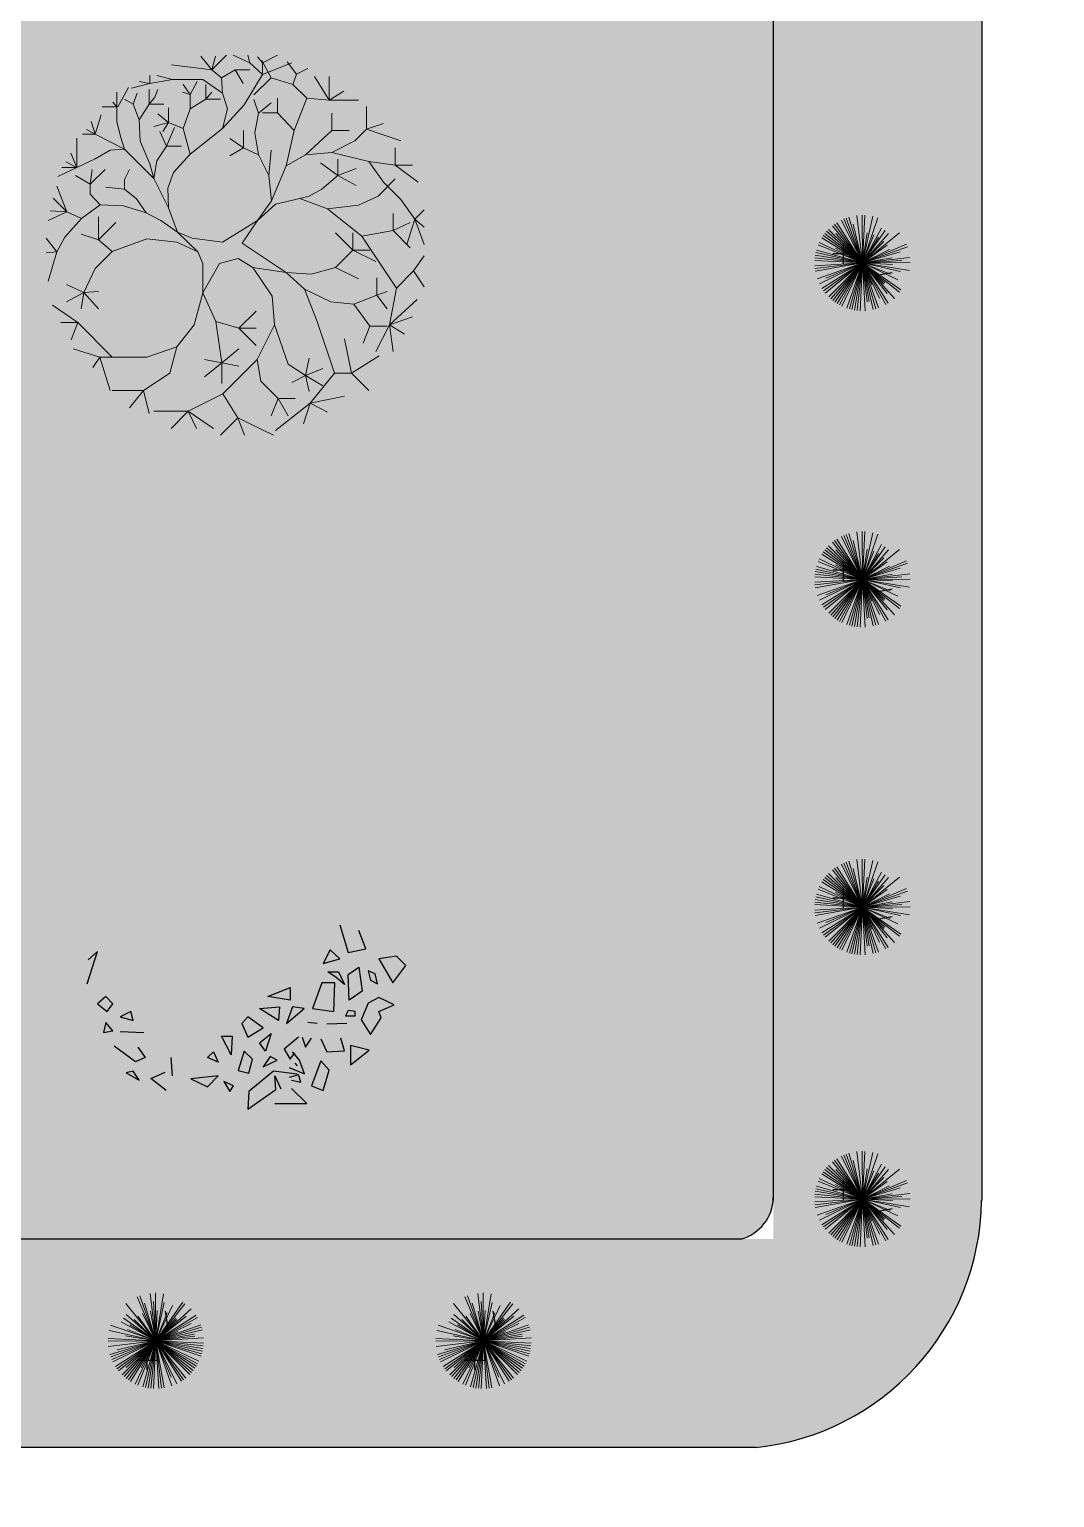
# Model space of a CAD drawing. Header units: millimetres. Extents: x -1544140 to 7445918, y -1294905 to 2019878.
# Drawn here: x 2049303 to 2050004, y 24810 to 25814 of the extents above; entities that cross this region are included whole.
import ezdxf

# ---------------------------------------------------------------- set-up
doc = ezdxf.new("R2010")
doc.units = ezdxf.units.MM
doc.header["$MEASUREMENT"] = 0
doc.layers.add('marc det', color=74, linetype='Continuous', lineweight=18)
picture_1 = doc.add_image_def('image5.png', size_in_pixel=(1482, 826))

# ---------------------------------------------------------------- blocks, each defined once
blk = doc.blocks.new('LG15B')
at = {"linetype": 'Continuous'}
for p, q in [((-183, 1362), (-497, 1400)), ((-183, 1362), (-268, 1469)), ((-183, 1362), (-68, 1477)), ((-183, 1362), (-153, 1469)), ((114, 1415), (-16, 1477)), ((114, 1415), (99, 1477)), ((214, 1324), (114, 1415)), ((214, 1415), (175, 1462)), ((280, 1300), (208, 1435)), ((214, 1415), (329, 1477)), ((214, 1324), (443, 1415)), ((214, 1324), (214, 1415)), ((478, 1327), (405, 1425)), ((-666, 1255), (-750, 1270)), ((-666, 1255), (-666, 1317)), ((-490, 1285), (-666, 1255)), ((-490, 1285), (-612, 1317)), ((-252, 1285), (-490, 1285)), ((-352, 1170), (-298, 1270)), ((-100, 1179), (-252, 1285)), ((-107, 1300), (-183, 1362)), ((-107, 1300), (0, 1362)), ((-100, 1179), (-107, 1300)), ((0, 1362), (114, 1362)), ((0, 1362), (62, 1255)), ((69, 1087), (214, 1324)), ((280, 1300), (145, 1165)), ((450, 1247), (280, 1300)), ((450, 1247), (478, 1327)), ((478, 1327), (567, 1372)), ((734, 1125), (619, 1309)), ((734, 1125), (734, 1309)), ((-926, 1072), (-926, 1187)), ((-917, 1072), (-833, 1224)), ((-666, 1255), (-811, 1217)), ((-796, 1094), (-765, 1179)), ((-673, 1094), (-673, 1209)), ((-673, 1094), (-627, 1148)), ((-627, 1148), (-605, 1209)), ((-352, 1170), (-413, 1187)), ((-352, 1170), (-406, 1248)), ((-352, 1057), (-352, 1170)), ((-230, 1133), (-230, 1248)), ((-230, 1248), (-230, 1133)), ((-230, 1133), (-183, 1187)), ((-61, 1057), (-100, 1179)), ((558, 1140), (450, 1247)), ((734, 1125), (849, 1194)), ((-926, 1072), (-1040, 1072)), ((-926, 1072), (-956, 1109)), ((-926, 957), (-926, 1072)), ((-796, 1094), (-865, 1133)), ((-750, 972), (-796, 1094)), ((-750, 972), (-673, 1094)), ((-673, 1094), (-558, 1094)), ((-520, 949), (-520, 1064)), ((-406, 903), (-352, 1057)), ((-352, 1057), (-230, 1133)), ((-230, 1133), (-115, 1133)), ((-100, 903), (69, 1087)), ((-100, 903), (-61, 1057)), ((182, 1022), (145, 1129)), ((182, 1022), (280, 1103)), ((329, 1025), (329, 1140)), ((459, 888), (558, 1140)), ((558, 1140), (734, 1125)), ((734, 1125), (963, 1125)), ((1025, 897), (1025, 1075)), ((-1093, 858), (-1125, 957)), ((-1093, 858), (-1047, 1010)), ((-895, 842), (-926, 957)), ((-742, 804), (-750, 972)), ((-520, 949), (-635, 919)), ((-520, 949), (-605, 1018)), ((-520, 949), (-566, 880)), ((-406, 903), (-520, 949)), ((154, 869), (182, 1022)), ((329, 1025), (214, 1025)), ((459, 888), (329, 1025)), ((755, 887), (755, 1022)), ((1025, 897), (1159, 942)), ((-1238, 598), (-1238, 827)), ((-1093, 858), (-1193, 858)), ((-1093, 858), (-1162, 895)), ((-865, 743), (-1093, 858)), ((-865, 743), (-895, 842)), ((-666, 628), (-742, 804)), ((-536, 765), (-588, 880)), ((-536, 765), (-475, 910)), ((-352, 704), (-406, 903)), ((-352, 704), (-100, 903)), ((64, 753), (-43, 824)), ((64, 753), (64, 887)), ((182, 699), (154, 869)), ((398, 613), (459, 888)), ((549, 699), (755, 887)), ((755, 887), (890, 887)), ((755, 717), (935, 807)), ((935, 807), (1025, 897)), ((1025, 897), (1294, 807)), ((-1238, 598), (-1285, 712)), ((-978, 735), (-1093, 667)), ((-865, 743), (-978, 735)), ((-750, 628), (-865, 743)), ((-612, 650), (-536, 765)), ((-536, 765), (-421, 765)), ((-482, 559), (-352, 704)), ((64, 753), (-43, 689)), ((182, 699), (64, 753)), ((262, 537), (182, 699)), ((262, 537), (280, 734)), ((398, 613), (549, 699)), ((549, 699), (755, 717)), ((755, 717), (1043, 645)), ((1249, 618), (1249, 753)), ((-1238, 598), (-1385, 529)), ((-1238, 598), (-1353, 598)), ((-1238, 598), (-1323, 643)), ((-1093, 667), (-1238, 598)), ((-1132, 468), (-1017, 582)), ((-1132, 468), (-1117, 582)), ((-865, 505), (-826, 582)), ((-635, 513), (-750, 628)), ((-635, 513), (-666, 628)), ((-635, 513), (-612, 650)), ((283, 338), (398, 613)), ((800, 537), (665, 635)), ((800, 537), (800, 663)), ((800, 537), (944, 590)), ((1043, 645), (1249, 618)), ((1043, 645), (1159, 483)), ((1249, 618), (1384, 618)), ((1249, 618), (1429, 483)), ((-1132, 468), (-1247, 537)), ((-1132, 390), (-1132, 468)), ((-865, 429), (-865, 505)), ((-520, 284), (-635, 513)), ((-527, 437), (-482, 559)), ((283, 338), (262, 537)), ((675, 429), (800, 537)), ((800, 537), (944, 457)), ((1115, 375), (1249, 510)), ((1159, 483), (1294, 348)), ((-1316, 253), (-1422, 360)), ((-1316, 253), (-1392, 452)), ((-1056, 307), (-1132, 390)), ((-865, 429), (-1010, 444)), ((-772, 353), (-865, 429)), ((-696, 245), (-772, 353)), ((-520, 284), (-527, 437)), ((315, 313), (504, 358)), ((504, 358), (577, 375)), ((504, 358), (720, 277)), ((577, 375), (675, 429)), ((962, 304), (1115, 375)), ((1294, 348), (1402, 195)), ((-1316, 253), (-1461, 184)), ((-1316, 253), (-1446, 260)), ((-1201, 200), (-1316, 253)), ((-1056, 307), (-1201, 200)), ((-872, 299), (-1056, 307)), ((-696, 245), (-872, 299)), ((-581, 184), (-696, 245)), ((-451, 93), (-520, 284)), ((175, 184), (283, 338)), ((175, 184), (315, 313)), ((720, 277), (962, 304)), ((720, 277), (989, 62)), ((1232, 107), (1232, 240)), ((1402, 195), (1474, 268)), ((-1201, 200), (-1331, 54)), ((-1067, 34), (-1067, 214)), ((-1067, 34), (-932, 169)), ((-451, 93), (-581, 184)), ((-100, 17), (175, 184)), ((175, 184), (53, 9)), ((1232, 107), (1367, 169)), ((1402, 195), (1339, -2)), ((1402, 195), (1474, 133)), ((1402, 195), (1474, -2)), ((-1392, -60), (-1476, 47)), ((-1331, 54), (-1392, -60)), ((-1067, 34), (-1202, 79)), ((-960, -56), (-1067, 34)), ((-690, 43), (-960, -56)), ((-456, 17), (-690, 43)), ((-291, -60), (-456, 17)), ((-451, 93), (-337, 47)), ((-291, -60), (-451, 93)), ((-337, 47), (-100, 17)), ((53, 9), (398, -221)), ((918, -47), (783, 88)), ((918, -47), (918, 88)), ((989, 62), (1232, 107)), ((989, 62), (1258, -343)), ((1232, 107), (1367, -28)), ((-1392, -60), (-1476, -68)), ((-1392, -60), (-1461, -290)), ((-960, -56), (-1093, -190)), ((-252, -152), (-291, -60)), ((23, -113), (-122, -152)), ((138, -182), (23, -113)), ((783, -181), (918, -47)), ((918, -47), (1052, -47)), ((918, -47), (1097, -136)), ((1393, -208), (1474, -91)), ((-1093, -190), (-1183, -378)), ((-122, -152), (-252, -381)), ((-252, -381), (-252, -152)), ((398, -221), (138, -182)), ((138, -182), (289, -406)), ((398, -221), (540, -352)), ((398, -221), (594, -235)), ((594, -235), (783, -181)), ((783, -181), (962, -271)), ((1258, -343), (1393, -208)), ((1393, -208), (1474, -333)), ((-1183, -378), (-1318, -316)), ((1105, -397), (1105, -262)), ((1258, -343), (1204, -630)), ((-1183, -378), (-1318, -451)), ((-1183, -378), (-1202, -505)), ((-1183, -378), (-1067, -370)), ((-1183, -378), (-1067, -505)), ((-252, -381), (-322, -630)), ((-252, -381), (-151, -603)), ((289, -406), (307, -630)), ((540, -352), (639, -603)), ((540, -352), (747, -451)), ((747, -451), (927, -468)), ((927, -468), (1105, -397)), ((1105, -397), (1187, -370)), ((1105, -397), (1187, -505)), ((1204, -630), (1420, -432)), ((-1228, -612), (-1426, -477)), ((28, -657), (163, -522)), ((927, -468), (1052, -640)), ((1204, -630), (1384, -567)), ((-1228, -612), (-1363, -612)), ((-1228, -612), (-1282, -747)), ((-960, -882), (-1228, -612)), ((-322, -630), (-456, -801)), ((-151, -603), (-106, -926)), ((-151, -603), (28, -657)), ((28, -657), (163, -792)), ((28, -657), (163, -657)), ((307, -630), (172, -900)), ((307, -630), (414, -936)), ((639, -603), (774, -1007)), ((1052, -640), (998, -773)), ((1052, -640), (1187, -640)), ((1204, -630), (1097, -837)), ((1204, -630), (1322, -702)), ((1204, -630), (1232, -837)), ((-456, -801), (-690, -882)), ((-456, -801), (-510, -1007)), ((908, -1007), (854, -738)), ((-1058, -882), (-1265, -818)), ((-1058, -882), (-1112, -962)), ((-960, -882), (-1058, -882)), ((-1058, -882), (-977, -1142)), ((-690, -882), (-960, -882)), ((-106, -926), (-241, -900)), ((-106, -926), (28, -818)), ((172, -900), (-97, -1168)), ((172, -900), (199, -1070)), ((549, -1025), (577, -891)), ((908, -1007), (1124, -872)), ((-510, -1007), (-717, -1142)), ((-106, -926), (-241, -1035)), ((-106, -926), (28, -953)), ((-106, -926), (-106, -1088)), ((414, -936), (549, -1025)), ((549, -1025), (442, -1080)), ((549, -1025), (684, -971)), ((549, -1025), (684, -1106)), ((549, -1025), (577, -1151)), ((774, -1007), (585, -1241)), ((774, -1007), (908, -1007)), ((908, -1007), (1043, -1142)), ((-717, -1142), (-960, -1142)), ((-717, -1142), (-825, -1277)), ((-717, -1142), (-672, -1321)), ((199, -1070), (334, -1205)), ((-97, -1168), (-367, -1303)), ((-97, -1168), (19, -1357)), ((334, -1205), (280, -1340)), ((585, -1241), (315, -1456)), ((334, -1205), (468, -1205)), ((334, -1205), (414, -1340)), ((585, -1241), (532, -1402)), ((585, -1241), (854, -1187)), ((585, -1241), (720, -1312)), ((-367, -1303), (-636, -1303)), ((-367, -1303), (-501, -1438)), ((-367, -1303), (-303, -1438)), ((-367, -1303), (-170, -1438)), ((19, -1357), (-115, -1492)), ((19, -1357), (73, -1492)), ((19, -1357), (298, -1492))]:
    blk.add_line(p, q, dxfattribs=at)

msp = doc.modelspace()

# ---------------------------------------------------------------- hatches: boundary and pattern name
at = {"true_color": 0x8dc133, "transparency": 33554687}
h = msp.add_hatch(color=65, dxfattribs=at)
h.dxf.hatch_style = 1
h.paths.add_polyline_path([(2049953.9, 25017.8, -0.388077), (2049799.7, 24844.1), (2048095.5, 24844.1, -0.416277), (2047779.5, 25072.6), (2047779.5, 26168.8, -0.394381), (2047980.8, 26519.5), (2049673.6, 26519.5, -0.352206), (2049953.9, 26299.3)])
h.paths.add_polyline_path([(2048081.7, 24986.6, -0.417198), (2047921.9, 25085.7), (2047921.9, 26377), (2049674.5, 26377, -0.326949), (2049811.4, 26280.2), (2049811.4, 24986.6)], flags=16)
at = {"true_color": 0xb8d93f, "transparency": 33554687}
h = msp.add_hatch(color=63, dxfattribs=at)
h.dxf.hatch_style = 1
h.paths.add_polyline_path([(2049811.4, 26280.2, 0.326949), (2049674.5, 26377), (2048005.8, 26377, 0.386529), (2047921.9, 26188), (2047921.9, 25085.7, 0.417198), (2048081.7, 24986.6), (2049789.1, 24986.6, 0.351898), (2049811.4, 25016.4)])
at = {"layer": 'marc det'}
msp.add_hatch(color=102, dxfattribs=at).paths.add_polyline_path([(2049394.3, 25277.8), (2049372.9, 25272.1), (2049365.8, 25263), (2049352.9, 25244.9), (2049339.3, 25243.3), (2049337.5, 25227.7), (2049342.7, 25221), (2049338.8, 25211.1), (2049323.8, 25182.9), (2049328.6, 25173.2), (2049336.9, 25161), (2049337, 25150.4), (2049320.6, 25144.1), (2049343.5, 25142.5), (2049340.7, 25132), (2049348.1, 25124.2), (2049349, 25114.5), (2049360.2, 25102.2), (2049363.9, 25088.4), (2049374.3, 25080.5), (2049381.9, 25082), (2049391.8, 25076.3), (2049396.3, 25063.4), (2049399.5, 25047.2), (2049403, 25059.4), (2049413.8, 25069.1), (2049427.4, 25064.9), (2049436.4, 25059.1), (2049447.4, 25062.8), (2049459.1, 25062.8), (2049466.7, 25054.3), (2049469.7, 25064.1), (2049482, 25071.1), (2049494.8, 25070.6), (2049508.3, 25077), (2049512.3, 25086.2), (2049519.5, 25089.9), (2049528.9, 25091.8), (2049532.2, 25104.7), (2049538.6, 25112), (2049555.9, 25113.9), (2049569.2, 25111.2), (2049557.9, 25118.9), (2049549.4, 25127.2), (2049549.8, 25134.9), (2049557.5, 25145.6), (2049563.8, 25158.3), (2049562.7, 25168.8), (2049564.6, 25194.4), (2049585.9, 25205.4), (2049559.8, 25203.7), (2049552.5, 25215.7), (2049551.3, 25226.9), (2049543.4, 25242.2), (2049534, 25250.3), (2049529.6, 25262.4), (2049520, 25266.6), (2049507.4, 25275.6), (2049497.1, 25274.6), (2049497.3, 25292), (2049486.3, 25278.3), (2049482.2, 25289), (2049476.8, 25291.8), (2049463.7, 25295.6), (2049461, 25292.5), (2049436.8, 25290.8), (2049430.1, 25294.8), (2049418.3, 25290.2), (2049409.2, 25291.5), (2049400, 25303.4), (2049391.5, 25317), (2049395, 25303.9), (2049398.6, 25285.6)])

# ---------------------------------------------------------------- linework, layer by layer
at = {"color": 116, "true_color": 0x136734}
for p, q in [((2049859.1, 25667.2), (2049859.1, 25653.3)), ((2049866, 25660.2), (2049852.1, 25660.2)), ((2049859.1, 25450.8), (2049859.1, 25437)), ((2049866, 25443.9), (2049852.1, 25443.9)), ((2049866, 25219.8), (2049852.1, 25219.8)), ((2049859.1, 25226.7), (2049859.1, 25212.9)), ((2049866, 25020.2), (2049852.1, 25020.2)), ((2049859.1, 25027.1), (2049859.1, 25013.2)), ((2049383, 24910.7), (2049383, 24896.9)), ((2049607.1, 24910.7), (2049607.1, 24896.9)), ((2049376, 24903.8), (2049389.9, 24903.8)), ((2049600.1, 24903.8), (2049614, 24903.8))]:
    msp.add_line(p, q, dxfattribs=at)
at = {"color": 116, "lineweight": -2, "true_color": 0x136734}
for p, q in [((2049882.1, 25645.7), (2049892.6, 25647.5)), ((2049882.1, 25429.3), (2049892.6, 25431.2)), ((2049882.1, 25205.3), (2049892.6, 25207.1)), ((2049882.1, 25005.6), (2049892.6, 25007.5)), ((2049397.5, 24926.9), (2049395.7, 24937.3)), ((2049621.6, 24926.9), (2049619.8, 24937.3))]:
    msp.add_line(p, q, dxfattribs=at)
at = {"color": 96}
for p, q in [((2049514.9, 25201.5), (2049520.6, 25182.6)), ((2049532.7, 25185.1), (2049527.9, 25197.7)), ((2049342.2, 25161.2), (2049349.4, 25183.3)), ((2049349.4, 25183.3), (2049343, 25177.6)), ((2049508.5, 25184.5), (2049503.6, 25175.1)), ((2049514.9, 25178.2), (2049508.5, 25184.5)), ((2049520.6, 25182.6), (2049532.7, 25185.1)), ((2049553.7, 25180.1), (2049541.6, 25178.2)), ((2049560.2, 25173.8), (2049553.7, 25180.1)), ((2049503.6, 25175.1), (2049514.9, 25178.2)), ((2049506.9, 25169.4), (2049514.1, 25169.4)), ((2049512.5, 25165.6), (2049506.9, 25169.4)), ((2049514.1, 25169.4), (2049518.2, 25160.6)), ((2049520.6, 25167.5), (2049527.9, 25172.5)), ((2049527.9, 25172.5), (2049530.3, 25156.2)), ((2049539.2, 25168.1), (2049534.3, 25170)), ((2049534.3, 25170), (2049535.9, 25163.7)), ((2049541.6, 25178.2), (2049551.3, 25161.8)), ((2049551.3, 25161.8), (2049560.2, 25173.8)), ((2049502.8, 25161.8), (2049496.4, 25144.2)), ((2049511.7, 25161.8), (2049502.8, 25161.8)), ((2049510.9, 25142.3), (2049511.7, 25161.8)), ((2049518.2, 25160.6), (2049512.5, 25165.6)), ((2049521.4, 25149.9), (2049520.6, 25167.5)), ((2049535.9, 25163.7), (2049540.8, 25161.2)), ((2049540.8, 25161.2), (2049539.2, 25168.1)), ((2049355.1, 25152.4), (2049349.4, 25147.4)), ((2049359.9, 25147.4), (2049355.1, 25152.4)), ((2049465.7, 25152.4), (2049481, 25158.7)), ((2049481, 25149.9), (2049465.7, 25152.4)), ((2049481, 25158.7), (2049481, 25149.9)), ((2049530.3, 25156.2), (2049521.4, 25149.9)), ((2049541.6, 25151.8), (2049534.3, 25148)), ((2049552.1, 25146.7), (2049541.6, 25151.8)), ((2049349.4, 25147.4), (2049355.9, 25142.3)), ((2049355.9, 25142.3), (2049359.9, 25147.4)), ((2049372, 25142.3), (2049364.8, 25138.5)), ((2049373.6, 25136), (2049372, 25142.3)), ((2049460, 25144.2), (2049473.8, 25145.5)), ((2049473, 25136), (2049460, 25144.2)), ((2049473.8, 25145.5), (2049473, 25136)), ((2049482.7, 25145.5), (2049478.6, 25134.1)), ((2049478.6, 25134.1), (2049490.7, 25144.2)), ((2049490.7, 25144.2), (2049482.7, 25145.5)), ((2049496.4, 25144.2), (2049510.9, 25142.3)), ((2049520.6, 25142.9), (2049519, 25139.2)), ((2049519, 25139.2), (2049525.4, 25139.2)), ((2049525.4, 25142.3), (2049520.6, 25142.9)), ((2049525.4, 25139.2), (2049525.4, 25142.3)), ((2049534.3, 25148), (2049529.5, 25136.6)), ((2049541.6, 25142.3), (2049552.1, 25146.7)), ((2049543.2, 25137.9), (2049541.6, 25142.3)), ((2049355.1, 25134.8), (2049353.5, 25127.8)), ((2049353.5, 25127.8), (2049359.9, 25129.1)), ((2049359.9, 25129.1), (2049355.1, 25134.8)), ((2049364.8, 25138.5), (2049373.6, 25136)), ((2049452, 25138.5), (2049447.9, 25134.1)), ((2049447.9, 25134.1), (2049452, 25124.7)), ((2049462.5, 25131), (2049452, 25138.5)), ((2049452, 25124.7), (2049462.5, 25131)), ((2049499.6, 25134.1), (2049493.1, 25134.8)), ((2049519.8, 25134.1), (2049506.1, 25133.5)), ((2049529.5, 25136.6), (2049535.9, 25126.6)), ((2049535.9, 25126.6), (2049543.2, 25137.9)), ((2049364.8, 25128.5), (2049380.9, 25127.8)), ((2049440.7, 25112.7), (2049434.2, 25125.3)), ((2049434.2, 25125.3), (2049441.5, 25125.3)), ((2049441.5, 25125.3), (2049440.7, 25112.7)), ((2049460, 25120.9), (2049468.1, 25127.2)), ((2049464.1, 25115.2), (2049460, 25120.9)), ((2049468.1, 25127.2), (2049464.1, 25115.2)), ((2049486.7, 25124.7), (2049477, 25116.5)), ((2049489.2, 25124.8), (2049491.6, 25117.8)), ((2049491.6, 25117.8), (2049495.6, 25124.1)), ((2049502.1, 25123.5), (2049506.1, 25114.7)), ((2049518.2, 25115.3), (2049515.8, 25124.1)), ((2049535.1, 25115.9), (2049522.2, 25119)), ((2049522.2, 25119), (2049522.2, 25105.8)), ((2049375.3, 25107.8), (2049360.8, 25118.5)), ((2049381.8, 25110.9), (2049375.3, 25107.8)), ((2049376.9, 25117.8), (2049381.8, 25110.9)), ((2049399.5, 25110.8), (2049400.3, 25098.2)), ((2049424.5, 25110.8), (2049428.6, 25114.6)), ((2049431.8, 25107.7), (2049424.5, 25110.8)), ((2049428.6, 25114.6), (2049431.8, 25107.7)), ((2049449.5, 25115.2), (2049445.5, 25102)), ((2049455.2, 25109.6), (2049449.5, 25115.2)), ((2049452.8, 25100.1), (2049455.2, 25109.6)), ((2049467.3, 25111.4), (2049462.5, 25104.5)), ((2049462.5, 25104.5), (2049472.2, 25108.9)), ((2049472.2, 25108.9), (2049467.3, 25111.4)), ((2049477, 25116.5), (2049481, 25109.6)), ((2049481, 25109.6), (2049484.3, 25114)), ((2049487.5, 25109), (2049482.7, 25114.7)), ((2049490.8, 25099.6), (2049487.5, 25109)), ((2049506.1, 25114.7), (2049518.2, 25115.3)), ((2049522.2, 25105.8), (2049535.1, 25115.9)), ((2049373.7, 25101.5), (2049368.8, 25100.2)), ((2049368.8, 25100.2), (2049377.7, 25095.2)), ((2049377.7, 25095.2), (2049373.7, 25101.5)), ((2049385.8, 25096.4), (2049395.5, 25100.8)), ((2049445.5, 25102), (2049452.8, 25100.1)), ((2049469.7, 25101.4), (2049452.8, 25087.5)), ((2049485.9, 25099.5), (2049469.7, 25101.4)), ((2049480.3, 25104), (2049490.8, 25099.6)), ((2049486.7, 25098.9), (2049480.3, 25097.1)), ((2049484.3, 25107), (2049485.9, 25105.1)), ((2049488.3, 25093.9), (2049486.7, 25098.9)), ((2049502.1, 25108.4), (2049495.6, 25091.4)), ((2049507.7, 25102.1), (2049502.1, 25108.4)), ((2049503.7, 25088.2), (2049507.7, 25102.1)), ((2049396.3, 25088.2), (2049385.8, 25096.4)), ((2049431.8, 25098.2), (2049413.2, 25096.3)), ((2049413.2, 25096.3), (2049424.5, 25090.7)), ((2049424.5, 25090.7), (2049431.8, 25098.2)), ((2049442.3, 25091.3), (2049435.8, 25094.4)), ((2049435.8, 25094.4), (2049439.9, 25087.5)), ((2049439.9, 25087.5), (2049442.3, 25091.3)), ((2049452, 25075.5), (2049471.3, 25088.8)), ((2049471.3, 25088.8), (2049470.5, 25098.2)), ((2049470.5, 25098.2), (2049474.6, 25089.4)), ((2049481.9, 25095.2), (2049488.3, 25093.9)), ((2049492.4, 25079.4), (2049481.9, 25089.5)), ((2049495.6, 25091.4), (2049503.7, 25088.2)), ((2049452.8, 25087.5), (2049452, 25075.5)), ((2049470.6, 25079.4), (2049492.4, 25079.4))]:
    msp.add_line(p, q, dxfattribs=at)
for points in [[(2049953.9, 26299.3), (2049953.9, 25012.9)], [(2049811.4, 26280.2), (2049811.4, 25012.9)], [(2049789.1, 24986.6), (2048020.1, 24986.6)], [(2049799.7, 24844.1), (2048006.3, 24844.1)]]:
    msp.add_lwpolyline(points)
for radius, start in [(29.7, 284.4217), (172.2, 275.9777)]:
    msp.add_arc((2049781.7, 25015.4), radius, start, 359.182)
at = {"layer": 'marc det', "color": 116, "true_color": 0x136734}
for p, q in [((2049872.3, 25654.1), (2049854.8, 25681.6)), ((2049872.3, 25654.1), (2049858, 25683.4)), ((2049872.3, 25654.1), (2049859.6, 25684.2)), ((2049872.3, 25654.1), (2049861.3, 25684.8)), ((2049872.3, 25654.1), (2049863.1, 25685.4)), ((2049872.3, 25654.1), (2049868.5, 25686.5)), ((2049872.3, 25654.1), (2049872.1, 25686.7)), ((2049872.3, 25654.1), (2049874, 25686.7)), ((2049872.3, 25654.1), (2049879.4, 25686)), ((2049872.3, 25654.1), (2049882.9, 25685)), ((2049872.3, 25654.1), (2049844.5, 25671.3)), ((2049845.5, 25672.8), (2049872.3, 25654.1)), ((2049872.3, 25654.1), (2049845.5, 25672.8)), ((2049872.3, 25654.1), (2049846.6, 25674.3)), ((2049872.3, 25654.1), (2049847.8, 25675.7)), ((2049872.3, 25654.1), (2049849.1, 25677)), ((2049872.3, 25654.1), (2049851.8, 25679.5)), ((2049872.3, 25654.1), (2049853.2, 25680.6)), ((2049872.3, 25654.1), (2049854.1, 25674.2)), ((2049872.3, 25654.1), (2049866.1, 25680.5)), ((2049872.3, 25654.1), (2049885.3, 25677.8)), ((2049872.3, 25654.1), (2049887.8, 25676.2)), ((2049887.8, 25676.2), (2049872.3, 25654.1)), ((2049872.3, 25654.1), (2049875.7, 25674.7)), ((2049872.3, 25654.1), (2049897.7, 25674.6)), ((2049872.3, 25654.1), (2049890.2, 25674.3)), ((2049872.3, 25654.1), (2049880.2, 25673.4)), ((2049872.3, 25654.1), (2049883.3, 25671.8)), ((2049872.3, 25654.1), (2049840.4, 25661.1)), ((2049872.3, 25654.1), (2049840.9, 25662.9)), ((2049872.3, 25654.1), (2049842, 25666.4)), ((2049872.3, 25654.1), (2049842.8, 25668.1)), ((2049872.3, 25654.1), (2049853.9, 25664.1)), ((2049872.3, 25654.1), (2049886.9, 25668.8)), ((2049872.3, 25654.1), (2049902.4, 25666.8)), ((2049872.3, 25654.1), (2049889.2, 25666.2)), ((2049872.3, 25654.1), (2049903.1, 25665)), ((2049872.3, 25654.1), (2049890.9, 25663.2)), ((2049872.3, 25654.1), (2049898.2, 25661.7)), ((2049872.3, 25654.1), (2049839.7, 25655.7)), ((2049872.3, 25654.1), (2049839.7, 25652)), ((2049872.3, 25654.1), (2049839.8, 25657.5)), ((2049872.3, 25654.1), (2049839.9, 25650.2)), ((2049872.3, 25654.1), (2049840.1, 25659.3)), ((2049872.3, 25654.1), (2049840.1, 25648.4)), ((2049872.3, 25654.1), (2049841.5, 25643.1)), ((2049872.3, 25654.1), (2049843, 25639.7)), ((2049872.3, 25654.1), (2049844.7, 25636.5)), ((2049872.3, 25654.1), (2049845.8, 25635)), ((2049872.3, 25654.1), (2049846.9, 25633.5)), ((2049872.3, 25654.1), (2049847.4, 25643.6)), ((2049872.3, 25654.1), (2049849.3, 25630.8)), ((2049872.3, 25654.1), (2049850.7, 25629.6)), ((2049872.3, 25654.1), (2049852.1, 25628.4)), ((2049853.6, 25627.3), (2049872.3, 25654.1)), ((2049872.3, 25654.1), (2049855.1, 25626.3)), ((2049872.3, 25654.1), (2049856.7, 25625.4)), ((2049872.3, 25654.1), (2049858.3, 25624.5)), ((2049872.3, 25654.1), (2049861.7, 25623.2)), ((2049872.3, 25654.1), (2049863.5, 25622.6)), ((2049872.3, 25654.1), (2049865.2, 25622.2)), ((2049872.3, 25654.1), (2049867, 25621.8)), ((2049872.3, 25654.1), (2049868.8, 25621.6)), ((2049872.3, 25654.1), (2049870.7, 25621.4)), ((2049872, 25654.4), (2049898.7, 25635.6)), ((2049872, 25654.4), (2049897.6, 25634.2)), ((2049898.7, 25635.6), (2049872, 25654.4)), ((2049872.3, 25654.1), (2049904.8, 25657.9)), ((2049872.3, 25654.1), (2049892.7, 25657.6)), ((2049872.3, 25654.1), (2049899.2, 25655.7)), ((2049872.3, 25654.1), (2049905, 25654.3)), ((2049872.3, 25654.1), (2049875.5, 25627.4)), ((2049872.3, 25654.1), (2049874.3, 25621.4)), ((2049872.3, 25654.1), (2049877, 25627.6)), ((2049872.3, 25654.1), (2049883.3, 25623.3)), ((2049872.3, 25654.1), (2049881.6, 25622.7)), ((2049872.3, 25654.1), (2049879.8, 25622.2)), ((2049872.3, 25654.1), (2049888.3, 25625.6)), ((2049872.3, 25654.1), (2049884.1, 25630)), ((2049872.3, 25654.1), (2049889.9, 25626.5)), ((2049872.3, 25654.1), (2049892.9, 25653)), ((2049872.3, 25654.1), (2049904.6, 25648.8)), ((2049872.3, 25654.1), (2049898.5, 25648.2)), ((2049872.3, 25654.1), (2049891.4, 25646.3)), ((2049872.3, 25654.1), (2049878.7, 25639)), ((2049872.3, 25654.1), (2049887, 25639.6)), ((2049872.3, 25654.1), (2049887.7, 25640.4)), ((2049872.3, 25654.1), (2049896.6, 25642.6)), ((2049872.3, 25654.1), (2049889.2, 25633.2)), ((2049872.3, 25654.1), (2049894.2, 25629.8)), ((2049872.3, 25437.7), (2049868.5, 25470.2)), ((2049872.3, 25437.7), (2049872.1, 25470.4)), ((2049872.3, 25437.7), (2049874, 25470.4)), ((2049872.3, 25437.7), (2049849.1, 25460.7)), ((2049872.3, 25437.7), (2049851.8, 25463.1)), ((2049872.3, 25437.7), (2049853.2, 25464.3)), ((2049872.3, 25437.7), (2049854.8, 25465.3)), ((2049872.3, 25437.7), (2049858, 25467.1)), ((2049872.3, 25437.7), (2049859.6, 25467.8)), ((2049872.3, 25437.7), (2049861.3, 25468.5)), ((2049872.3, 25437.7), (2049863.1, 25469.1)), ((2049872.3, 25437.7), (2049866.1, 25464.2)), ((2049872.3, 25437.7), (2049879.4, 25469.6)), ((2049872.3, 25437.7), (2049882.9, 25468.6)), ((2049872.3, 25437.7), (2049885.3, 25461.5)), ((2049872.3, 25437.7), (2049842, 25450)), ((2049872.3, 25437.7), (2049842.8, 25451.7)), ((2049872.3, 25437.7), (2049844.5, 25454.9)), ((2049845.5, 25456.5), (2049872.3, 25437.7)), ((2049872.3, 25437.7), (2049845.5, 25456.5)), ((2049872.3, 25437.7), (2049846.6, 25457.9)), ((2049872.3, 25437.7), (2049847.8, 25459.3)), ((2049872.3, 25437.7), (2049854.1, 25457.9)), ((2049872.3, 25437.7), (2049887.8, 25459.9)), ((2049887.8, 25459.9), (2049872.3, 25437.7)), ((2049872.3, 25437.7), (2049875.7, 25458.3)), ((2049872.3, 25437.7), (2049897.7, 25458.2)), ((2049872.3, 25437.7), (2049890.2, 25458)), ((2049872.3, 25437.7), (2049880.2, 25457)), ((2049872.3, 25437.7), (2049883.3, 25455.4)), ((2049872.3, 25437.7), (2049886.9, 25452.5)), ((2049872.3, 25437.7), (2049902.4, 25450.4)), ((2049872.3, 25437.7), (2049839.8, 25441.2)), ((2049872.3, 25437.7), (2049840.1, 25443)), ((2049872.3, 25437.7), (2049840.4, 25444.8)), ((2049872.3, 25437.7), (2049840.9, 25446.6)), ((2049872.3, 25437.7), (2049853.9, 25447.7)), ((2049872.3, 25437.7), (2049889.2, 25449.8)), ((2049872.3, 25437.7), (2049903.1, 25448.7)), ((2049872.3, 25437.7), (2049890.9, 25446.8)), ((2049872.3, 25437.7), (2049898.2, 25445.3)), ((2049872.3, 25437.7), (2049904.8, 25441.6)), ((2049872.3, 25437.7), (2049892.7, 25441.3)), ((2049872.3, 25437.7), (2049839.7, 25439.4)), ((2049872.3, 25437.7), (2049839.7, 25435.7)), ((2049872.3, 25437.7), (2049839.9, 25433.9)), ((2049872.3, 25437.7), (2049840.1, 25432)), ((2049872.3, 25437.7), (2049841.5, 25426.7)), ((2049872.3, 25437.7), (2049843, 25423.4)), ((2049872.3, 25437.7), (2049844.7, 25420.2)), ((2049872.3, 25437.7), (2049845.8, 25418.6)), ((2049872.3, 25437.7), (2049846.9, 25417.2)), ((2049872.3, 25437.7), (2049847.4, 25427.2)), ((2049872.3, 25437.7), (2049849.3, 25414.5)), ((2049872.3, 25437.7), (2049850.7, 25413.2)), ((2049872.3, 25437.7), (2049852.1, 25412)), ((2049853.6, 25410.9), (2049872.3, 25437.7)), ((2049872.3, 25437.7), (2049855.1, 25409.9)), ((2049872.3, 25437.7), (2049856.7, 25409)), ((2049872.3, 25437.7), (2049858.3, 25408.2)), ((2049872.3, 25437.7), (2049861.7, 25406.8)), ((2049872.3, 25437.7), (2049863.5, 25406.3)), ((2049872.3, 25437.7), (2049865.2, 25405.8)), ((2049872.3, 25437.7), (2049867, 25405.5)), ((2049872.3, 25437.7), (2049868.8, 25405.2)), ((2049872.3, 25437.7), (2049870.7, 25405.1)), ((2049872, 25438), (2049898.7, 25419.3)), ((2049872, 25438), (2049897.6, 25417.8)), ((2049898.7, 25419.3), (2049872, 25438)), ((2049872.3, 25437.7), (2049899.2, 25439.4)), ((2049872.3, 25437.7), (2049905, 25437.9)), ((2049872.3, 25437.7), (2049875.5, 25411)), ((2049872.3, 25437.7), (2049874.3, 25405.1)), ((2049872.3, 25437.7), (2049877, 25411.3)), ((2049872.3, 25437.7), (2049883.3, 25406.9)), ((2049872.3, 25437.7), (2049881.6, 25406.4)), ((2049872.3, 25437.7), (2049879.8, 25405.9)), ((2049872.3, 25437.7), (2049888.3, 25409.2)), ((2049872.3, 25437.7), (2049884.1, 25413.6)), ((2049872.3, 25437.7), (2049889.9, 25410.1)), ((2049872.3, 25437.7), (2049892.9, 25436.7)), ((2049872.3, 25437.7), (2049904.6, 25432.4)), ((2049872.3, 25437.7), (2049898.5, 25431.9)), ((2049872.3, 25437.7), (2049891.4, 25429.9)), ((2049872.3, 25437.7), (2049878.7, 25422.7)), ((2049872.3, 25437.7), (2049887, 25423.2)), ((2049872.3, 25437.7), (2049887.7, 25424.1)), ((2049872.3, 25437.7), (2049896.6, 25426.2)), ((2049872.3, 25437.7), (2049889.2, 25416.8)), ((2049872.3, 25437.7), (2049894.2, 25413.5)), ((2049872.3, 25213.6), (2049853.2, 25240.2)), ((2049872.3, 25213.6), (2049854.8, 25241.2)), ((2049872.3, 25213.6), (2049858, 25243)), ((2049872.3, 25213.6), (2049859.6, 25243.7)), ((2049872.3, 25213.6), (2049861.3, 25244.4)), ((2049872.3, 25213.6), (2049863.1, 25245)), ((2049872.3, 25213.6), (2049866.1, 25240.1)), ((2049872.3, 25213.6), (2049868.5, 25246.1)), ((2049872.3, 25213.6), (2049872.1, 25246.3)), ((2049872.3, 25213.6), (2049874, 25246.3)), ((2049872.3, 25213.6), (2049879.4, 25245.5)), ((2049872.3, 25213.6), (2049882.9, 25244.5)), ((2049872.3, 25213.6), (2049844.5, 25230.8)), ((2049845.5, 25232.4), (2049872.3, 25213.6)), ((2049872.3, 25213.6), (2049845.5, 25232.4)), ((2049872.3, 25213.6), (2049846.6, 25233.8)), ((2049872.3, 25213.6), (2049847.8, 25235.2)), ((2049872.3, 25213.6), (2049849.1, 25236.6)), ((2049872.3, 25213.6), (2049851.8, 25239)), ((2049872.3, 25213.6), (2049854.1, 25233.8)), ((2049872.3, 25213.6), (2049885.3, 25237.4)), ((2049872.3, 25213.6), (2049887.8, 25235.8)), ((2049887.8, 25235.8), (2049872.3, 25213.6)), ((2049872.3, 25213.6), (2049875.7, 25234.2)), ((2049872.3, 25213.6), (2049897.7, 25234.1)), ((2049872.3, 25213.6), (2049890.2, 25233.9)), ((2049872.3, 25213.6), (2049880.2, 25232.9)), ((2049872.3, 25213.6), (2049883.3, 25231.3)), ((2049872.3, 25213.6), (2049840.4, 25220.7)), ((2049872.3, 25213.6), (2049840.9, 25222.5)), ((2049872.3, 25213.6), (2049842, 25225.9)), ((2049872.3, 25213.6), (2049842.8, 25227.6)), ((2049872.3, 25213.6), (2049853.9, 25223.6)), ((2049872.3, 25213.6), (2049886.9, 25228.4)), ((2049872.3, 25213.6), (2049902.4, 25226.3)), ((2049872.3, 25213.6), (2049889.2, 25225.7)), ((2049872.3, 25213.6), (2049903.1, 25224.6)), ((2049872.3, 25213.6), (2049890.9, 25222.7)), ((2049872.3, 25213.6), (2049898.2, 25221.2)), ((2049872.3, 25213.6), (2049839.7, 25215.3)), ((2049872.3, 25213.6), (2049839.7, 25211.6)), ((2049872.3, 25213.6), (2049839.8, 25217.1)), ((2049872.3, 25213.6), (2049839.9, 25209.8)), ((2049872.3, 25213.6), (2049840.1, 25218.9)), ((2049872.3, 25213.6), (2049840.1, 25207.9)), ((2049872.3, 25213.6), (2049841.5, 25202.6)), ((2049872.3, 25213.6), (2049843, 25199.3)), ((2049872.3, 25213.6), (2049844.7, 25196.1)), ((2049872.3, 25213.6), (2049845.8, 25194.5)), ((2049872.3, 25213.6), (2049846.9, 25193.1)), ((2049872.3, 25213.6), (2049847.4, 25203.1)), ((2049872.3, 25213.6), (2049849.3, 25190.4)), ((2049872.3, 25213.6), (2049850.7, 25189.1)), ((2049872.3, 25213.6), (2049852.1, 25187.9)), ((2049853.6, 25186.8), (2049872.3, 25213.6)), ((2049872.3, 25213.6), (2049855.1, 25185.8)), ((2049872.3, 25213.6), (2049856.7, 25184.9)), ((2049872.3, 25213.6), (2049858.3, 25184.1)), ((2049872.3, 25213.6), (2049861.7, 25182.7)), ((2049872.3, 25213.6), (2049863.5, 25182.2)), ((2049872.3, 25213.6), (2049865.2, 25181.7)), ((2049872.3, 25213.6), (2049867, 25181.4)), ((2049872.3, 25213.6), (2049868.8, 25181.1)), ((2049872.3, 25213.6), (2049870.7, 25181)), ((2049872, 25213.9), (2049898.7, 25195.2)), ((2049872, 25213.9), (2049897.6, 25193.7)), ((2049898.7, 25195.2), (2049872, 25213.9)), ((2049872.3, 25213.6), (2049904.8, 25217.5)), ((2049872.3, 25213.6), (2049892.7, 25217.2)), ((2049872.3, 25213.6), (2049899.2, 25215.3)), ((2049872.3, 25213.6), (2049905, 25213.8)), ((2049872.3, 25213.6), (2049875.5, 25186.9)), ((2049872.3, 25213.6), (2049874.3, 25181)), ((2049872.3, 25213.6), (2049877, 25187.2)), ((2049872.3, 25213.6), (2049883.3, 25182.8)), ((2049872.3, 25213.6), (2049881.6, 25182.3)), ((2049872.3, 25213.6), (2049879.8, 25181.8)), ((2049872.3, 25213.6), (2049888.3, 25185.1)), ((2049872.3, 25213.6), (2049884.1, 25189.5)), ((2049872.3, 25213.6), (2049889.9, 25186)), ((2049872.3, 25213.6), (2049892.9, 25212.6)), ((2049872.3, 25213.6), (2049904.6, 25208.3)), ((2049872.3, 25213.6), (2049898.5, 25207.8)), ((2049872.3, 25213.6), (2049891.4, 25205.8)), ((2049872.3, 25213.6), (2049878.7, 25198.6)), ((2049872.3, 25213.6), (2049887, 25199.1)), ((2049872.3, 25213.6), (2049887.7, 25200)), ((2049872.3, 25213.6), (2049896.6, 25202.1)), ((2049872.3, 25213.6), (2049889.2, 25192.7)), ((2049872.3, 25213.6), (2049894.2, 25189.4)), ((2049872.3, 25014), (2049851.8, 25039.4)), ((2049872.3, 25014), (2049853.2, 25040.5)), ((2049872.3, 25014), (2049854.8, 25041.6)), ((2049872.3, 25014), (2049858, 25043.3)), ((2049872.3, 25014), (2049859.6, 25044.1)), ((2049872.3, 25014), (2049861.3, 25044.8)), ((2049872.3, 25014), (2049863.1, 25045.3)), ((2049872.3, 25014), (2049866.1, 25040.4)), ((2049872.3, 25014), (2049868.5, 25046.4)), ((2049872.3, 25014), (2049872.1, 25046.7)), ((2049872.3, 25014), (2049874, 25046.6)), ((2049872.3, 25014), (2049879.4, 25045.9)), ((2049872.3, 25014), (2049882.9, 25044.9)), ((2049872.3, 25014), (2049844.5, 25031.2)), ((2049845.5, 25032.7), (2049872.3, 25014)), ((2049872.3, 25014), (2049845.5, 25032.7)), ((2049872.3, 25014), (2049846.6, 25034.2)), ((2049872.3, 25014), (2049847.8, 25035.6)), ((2049872.3, 25014), (2049849.1, 25037)), ((2049872.3, 25014), (2049854.1, 25034.2)), ((2049872.3, 25014), (2049885.3, 25037.8)), ((2049872.3, 25014), (2049887.8, 25036.1)), ((2049887.8, 25036.1), (2049872.3, 25014)), ((2049872.3, 25014), (2049875.7, 25034.6)), ((2049872.3, 25014), (2049897.7, 25034.5)), ((2049872.3, 25014), (2049890.2, 25034.2)), ((2049872.3, 25014), (2049880.2, 25033.3)), ((2049872.3, 25014), (2049883.3, 25031.7)), ((2049872.3, 25014), (2049886.9, 25028.8)), ((2049872.3, 25014), (2049840.1, 25019.3)), ((2049872.3, 25014), (2049840.4, 25021.1)), ((2049872.3, 25014), (2049840.9, 25022.8)), ((2049872.3, 25014), (2049842, 25026.3)), ((2049872.3, 25014), (2049842.8, 25028)), ((2049872.3, 25014), (2049853.9, 25024)), ((2049872.3, 25014), (2049902.4, 25026.7)), ((2049872.3, 25014), (2049889.2, 25026.1)), ((2049872.3, 25014), (2049903.1, 25025)), ((2049872.3, 25014), (2049890.9, 25023.1)), ((2049872.3, 25014), (2049898.2, 25021.6)), ((2049872.3, 25014), (2049839.7, 25015.6)), ((2049872.3, 25014), (2049839.7, 25012)), ((2049872.3, 25014), (2049839.8, 25017.4)), ((2049872.3, 25014), (2049839.9, 25010.1)), ((2049872.3, 25014), (2049840.1, 25008.3)), ((2049872.3, 25014), (2049841.5, 25003)), ((2049872.3, 25014), (2049843, 24999.6)), ((2049872.3, 25014), (2049844.7, 24996.4)), ((2049872.3, 25014), (2049845.8, 24994.9)), ((2049872.3, 25014), (2049846.9, 24993.5)), ((2049872.3, 25014), (2049847.4, 25003.5)), ((2049872.3, 25014), (2049849.3, 24990.7)), ((2049872.3, 25014), (2049850.7, 24989.5)), ((2049872.3, 25014), (2049852.1, 24988.3)), ((2049853.6, 24987.2), (2049872.3, 25014)), ((2049872.3, 25014), (2049855.1, 24986.2)), ((2049872.3, 25014), (2049856.7, 24985.3)), ((2049872.3, 25014), (2049858.3, 24984.5)), ((2049872.3, 25014), (2049861.7, 24983.1)), ((2049872.3, 25014), (2049863.5, 24982.5)), ((2049872.3, 25014), (2049865.2, 24982.1)), ((2049872.3, 25014), (2049867, 24981.7)), ((2049872.3, 25014), (2049868.8, 24981.5)), ((2049872.3, 25014), (2049870.7, 24981.3)), ((2049872, 25014.3), (2049898.7, 24995.5)), ((2049872, 25014.3), (2049897.6, 24994.1)), ((2049898.7, 24995.5), (2049872, 25014.3)), ((2049872.3, 25014), (2049904.8, 25017.8)), ((2049872.3, 25014), (2049892.7, 25017.6)), ((2049872.3, 25014), (2049899.2, 25015.7)), ((2049872.3, 25014), (2049905, 25014.2)), ((2049872.3, 25014), (2049875.5, 24987.3)), ((2049872.3, 25014), (2049874.3, 24981.4)), ((2049872.3, 25014), (2049877, 24987.5)), ((2049872.3, 25014), (2049883.3, 24983.2)), ((2049872.3, 25014), (2049881.6, 24982.6)), ((2049872.3, 25014), (2049879.8, 24982.2)), ((2049872.3, 25014), (2049888.3, 24985.5)), ((2049872.3, 25014), (2049884.1, 24989.9)), ((2049872.3, 25014), (2049889.9, 24986.4)), ((2049872.3, 25014), (2049892.9, 25012.9)), ((2049872.3, 25014), (2049904.6, 25008.7)), ((2049872.3, 25014), (2049898.5, 25008.2)), ((2049872.3, 25014), (2049891.4, 25006.2)), ((2049872.3, 25014), (2049878.7, 24998.9)), ((2049872.3, 25014), (2049887, 24999.5)), ((2049872.3, 25014), (2049887.7, 25000.4)), ((2049872.3, 25014), (2049896.6, 25002.5)), ((2049872.3, 25014), (2049889.2, 24993.1)), ((2049872.3, 25014), (2049894.2, 24989.7)), ((2049389.1, 24917.1), (2049385.3, 24949.5)), ((2049389.1, 24917.1), (2049389, 24949.8)), ((2049389.1, 24917.1), (2049394.4, 24949.3)), ((2049613.2, 24917.1), (2049609.4, 24949.5)), ((2049613.2, 24917.1), (2049613, 24949.8)), ((2049613.2, 24917.1), (2049618.5, 24949.3)), ((2049389.1, 24917.1), (2049368.6, 24942.5)), ((2049389.1, 24917.1), (2049376.5, 24947.2)), ((2049389.1, 24917.1), (2049378.2, 24947.9)), ((2049389.1, 24917.1), (2049381.5, 24942.9)), ((2049389.1, 24917.1), (2049387.5, 24943.9)), ((2049388.8, 24916.7), (2049407.6, 24943.5)), ((2049407.6, 24943.5), (2049388.8, 24916.7)), ((2049388.8, 24916.7), (2049409.1, 24942.4)), ((2049389.1, 24917.1), (2049395, 24943.3)), ((2049389.1, 24917.1), (2049400.6, 24941.3)), ((2049389.1, 24917.1), (2049413.4, 24939)), ((2049613.2, 24917.1), (2049592.7, 24942.5)), ((2049613.2, 24917.1), (2049600.6, 24947.2)), ((2049613.2, 24917.1), (2049602.3, 24947.9)), ((2049613.2, 24917.1), (2049605.6, 24942.9)), ((2049613.2, 24917.1), (2049611.6, 24943.9)), ((2049612.9, 24916.7), (2049631.7, 24943.5)), ((2049631.7, 24943.5), (2049612.9, 24916.7)), ((2049612.9, 24916.7), (2049633.2, 24942.4)), ((2049613.2, 24917.1), (2049619.1, 24943.3)), ((2049613.2, 24917.1), (2049624.7, 24941.3)), ((2049613.2, 24917.1), (2049637.5, 24939)), ((2049389.1, 24917.1), (2049365.4, 24930)), ((2049389.1, 24917.1), (2049367, 24932.6)), ((2049367, 24932.6), (2049389.1, 24917.1)), ((2049389.1, 24917.1), (2049368.9, 24935)), ((2049389.1, 24917.1), (2049371.5, 24928)), ((2049389.1, 24917.1), (2049374.4, 24931.7)), ((2049389.1, 24917.1), (2049377, 24933.9)), ((2049389.1, 24917.1), (2049380, 24935.7)), ((2049389.1, 24917.1), (2049385.6, 24937.4)), ((2049389.1, 24917.1), (2049390.2, 24937.7)), ((2049389.1, 24917.1), (2049396.9, 24936.1)), ((2049389.1, 24917.1), (2049416.7, 24934.6)), ((2049389.1, 24917.1), (2049410, 24933.9)), ((2049389.1, 24917.1), (2049417.7, 24933.1)), ((2049389.1, 24917.1), (2049402.8, 24932.5)), ((2049389.1, 24917.1), (2049403.6, 24931.7)), ((2049389.1, 24917.1), (2049413.3, 24928.9)), ((2049389.1, 24917.1), (2049419.9, 24928.1)), ((2049613.2, 24917.1), (2049589.5, 24930)), ((2049613.2, 24917.1), (2049591.1, 24932.6)), ((2049591.1, 24932.6), (2049613.2, 24917.1)), ((2049613.2, 24917.1), (2049593, 24935)), ((2049613.2, 24917.1), (2049595.5, 24928)), ((2049613.2, 24917.1), (2049598.5, 24931.7)), ((2049613.2, 24917.1), (2049601.1, 24933.9)), ((2049613.2, 24917.1), (2049604.1, 24935.7)), ((2049613.2, 24917.1), (2049609.7, 24937.4)), ((2049613.2, 24917.1), (2049614.3, 24937.7)), ((2049613.2, 24917.1), (2049621, 24936.1)), ((2049613.2, 24917.1), (2049640.8, 24934.6)), ((2049613.2, 24917.1), (2049634.1, 24933.9)), ((2049613.2, 24917.1), (2049641.8, 24933.1)), ((2049613.2, 24917.1), (2049626.9, 24932.5)), ((2049613.2, 24917.1), (2049627.7, 24931.7)), ((2049613.2, 24917.1), (2049637.4, 24928.9)), ((2049613.2, 24917.1), (2049644, 24928.1)), ((2049389.1, 24917.1), (2049356.5, 24918.7)), ((2049389.1, 24917.1), (2049357.2, 24924.2)), ((2049389.1, 24917.1), (2049358.2, 24927.7)), ((2049389.1, 24917.1), (2049368.5, 24920.4)), ((2049389.1, 24917.1), (2049369.8, 24924.9)), ((2049389.1, 24917.1), (2049420.5, 24926.3)), ((2049389.1, 24917.1), (2049421, 24924.5)), ((2049389.1, 24917.1), (2049404.2, 24923.4)), ((2049389.1, 24917.1), (2049415.6, 24921.7)), ((2049389.1, 24917.1), (2049415.8, 24920.2)), ((2049389.1, 24917.1), (2049421.8, 24919.1)), ((2049613.2, 24917.1), (2049580.6, 24918.7)), ((2049613.2, 24917.1), (2049581.3, 24924.2)), ((2049613.2, 24917.1), (2049582.3, 24927.7)), ((2049613.2, 24917.1), (2049592.6, 24920.4)), ((2049613.2, 24917.1), (2049593.9, 24924.9)), ((2049613.2, 24917.1), (2049644.6, 24926.3)), ((2049613.2, 24917.1), (2049645.1, 24924.5)), ((2049613.2, 24917.1), (2049628.3, 24923.4)), ((2049613.2, 24917.1), (2049639.7, 24921.7)), ((2049613.2, 24917.1), (2049639.9, 24920.2)), ((2049613.2, 24917.1), (2049645.9, 24919.1)), ((2049389.1, 24917.1), (2049356.5, 24916.9)), ((2049389.1, 24917.1), (2049356.7, 24913.2)), ((2049389.1, 24917.1), (2049357.8, 24907.8)), ((2049389.1, 24917.1), (2049358.4, 24906.1)), ((2049389.1, 24917.1), (2049359, 24904.4)), ((2049389.1, 24917.1), (2049359.8, 24902.7)), ((2049389.1, 24917.1), (2049361.6, 24899.5)), ((2049389.1, 24917.1), (2049362.6, 24898)), ((2049389.1, 24917.1), (2049362.7, 24910.9)), ((2049389.1, 24917.1), (2049363.7, 24896.5)), ((2049389.1, 24917.1), (2049366.2, 24893.8)), ((2049389.1, 24917.1), (2049367.5, 24892.6)), ((2049389.1, 24917.1), (2049368.9, 24891.4)), ((2049389.1, 24917.1), (2049369, 24898.8)), ((2049370.4, 24890.3), (2049389.1, 24917.1)), ((2049389.1, 24917.1), (2049370.4, 24890.3)), ((2049389.1, 24917.1), (2049371.9, 24889.3)), ((2049389.1, 24917.1), (2049375.1, 24887.5)), ((2049389.1, 24917.1), (2049376.8, 24886.8)), ((2049389.1, 24917.1), (2049379.1, 24898.7)), ((2049389.1, 24917.1), (2049380.3, 24885.6)), ((2049389.1, 24917.1), (2049382.1, 24885.2)), ((2049389.1, 24917.1), (2049383.9, 24884.8)), ((2049389.1, 24917.1), (2049385.7, 24884.6)), ((2049389.1, 24917.1), (2049387.5, 24884.4)), ((2049389.1, 24917.1), (2049421.8, 24915.4)), ((2049389.1, 24917.1), (2049400.1, 24886.3)), ((2049389.1, 24917.1), (2049393, 24884.6)), ((2049389.1, 24917.1), (2049394.8, 24884.9)), ((2049389.1, 24917.1), (2049391.2, 24884.5)), ((2049389.1, 24917.1), (2049399.7, 24892.1)), ((2049389.1, 24917.1), (2049403.5, 24887.7)), ((2049389.1, 24917.1), (2049406.7, 24889.5)), ((2049389.1, 24917.1), (2049408.2, 24890.5)), ((2049389.1, 24917.1), (2049409.7, 24891.6)), ((2049389.1, 24917.1), (2049412.4, 24894.1)), ((2049389.1, 24917.1), (2049413.6, 24895.4)), ((2049389.1, 24917.1), (2049414.8, 24896.8)), ((2049415.9, 24898.3), (2049389.1, 24917.1)), ((2049389.1, 24917.1), (2049416.9, 24899.8)), ((2049389.1, 24917.1), (2049417.8, 24901.4)), ((2049389.1, 24917.1), (2049418.7, 24903.1)), ((2049389.1, 24917.1), (2049421.1, 24910)), ((2049389.1, 24917.1), (2049421.4, 24911.8)), ((2049389.1, 24917.1), (2049421.6, 24913.6)), ((2049389.1, 24917.1), (2049420.1, 24906.5)), ((2049389.1, 24917.1), (2049420.6, 24908.2)), ((2049613.2, 24917.1), (2049580.6, 24916.9)), ((2049613.2, 24917.1), (2049580.8, 24913.2)), ((2049613.2, 24917.1), (2049581.9, 24907.8)), ((2049613.2, 24917.1), (2049582.5, 24906.1)), ((2049613.2, 24917.1), (2049583.1, 24904.4)), ((2049613.2, 24917.1), (2049583.9, 24902.7)), ((2049613.2, 24917.1), (2049585.7, 24899.5)), ((2049613.2, 24917.1), (2049586.7, 24898)), ((2049613.2, 24917.1), (2049586.8, 24910.9)), ((2049613.2, 24917.1), (2049587.8, 24896.5)), ((2049613.2, 24917.1), (2049590.3, 24893.8)), ((2049613.2, 24917.1), (2049591.6, 24892.6)), ((2049613.2, 24917.1), (2049593, 24891.4)), ((2049613.2, 24917.1), (2049593.1, 24898.8)), ((2049594.5, 24890.3), (2049613.2, 24917.1)), ((2049613.2, 24917.1), (2049594.5, 24890.3)), ((2049613.2, 24917.1), (2049596, 24889.3)), ((2049613.2, 24917.1), (2049599.2, 24887.5)), ((2049613.2, 24917.1), (2049600.9, 24886.8)), ((2049613.2, 24917.1), (2049603.2, 24898.7)), ((2049613.2, 24917.1), (2049604.4, 24885.6)), ((2049613.2, 24917.1), (2049606.2, 24885.2)), ((2049613.2, 24917.1), (2049608, 24884.8)), ((2049613.2, 24917.1), (2049609.8, 24884.6)), ((2049613.2, 24917.1), (2049611.6, 24884.4)), ((2049613.2, 24917.1), (2049645.9, 24915.4)), ((2049613.2, 24917.1), (2049624.2, 24886.3)), ((2049613.2, 24917.1), (2049617.1, 24884.6)), ((2049613.2, 24917.1), (2049618.9, 24884.9)), ((2049613.2, 24917.1), (2049615.3, 24884.5)), ((2049613.2, 24917.1), (2049623.8, 24892.1)), ((2049613.2, 24917.1), (2049627.6, 24887.7)), ((2049613.2, 24917.1), (2049630.8, 24889.5)), ((2049613.2, 24917.1), (2049632.3, 24890.5)), ((2049613.2, 24917.1), (2049633.8, 24891.6)), ((2049613.2, 24917.1), (2049636.5, 24894.1)), ((2049613.2, 24917.1), (2049637.7, 24895.4)), ((2049613.2, 24917.1), (2049638.9, 24896.8)), ((2049640, 24898.3), (2049613.2, 24917.1)), ((2049613.2, 24917.1), (2049641, 24899.8)), ((2049613.2, 24917.1), (2049641.9, 24901.4)), ((2049613.2, 24917.1), (2049642.8, 24903.1)), ((2049613.2, 24917.1), (2049645.2, 24910)), ((2049613.2, 24917.1), (2049645.5, 24911.8)), ((2049613.2, 24917.1), (2049645.7, 24913.6)), ((2049613.2, 24917.1), (2049644.2, 24906.5)), ((2049613.2, 24917.1), (2049644.7, 24908.2))]:
    msp.add_line(p, q, dxfattribs=at)

# ---------------------------------------------------------------- block references
at = {"layer": 'marc det', "color": 70, "xscale": 0.08756317910921907, "yscale": 0.08756317904530965, "zscale": 0.08756317903959909}
msp.add_blockref('LG15B', (2049443.5, 25666.9), dxfattribs=at)

# ---------------------------------------------------------------- pictures from other files: only their frames are drawn
image = msp.add_image(picture_1, insert=(2023694, -11872.3), size_in_units=(114264.1, 63685.7))
image.dxf.flags = 7

doc.saveas('drawing.dxf')
